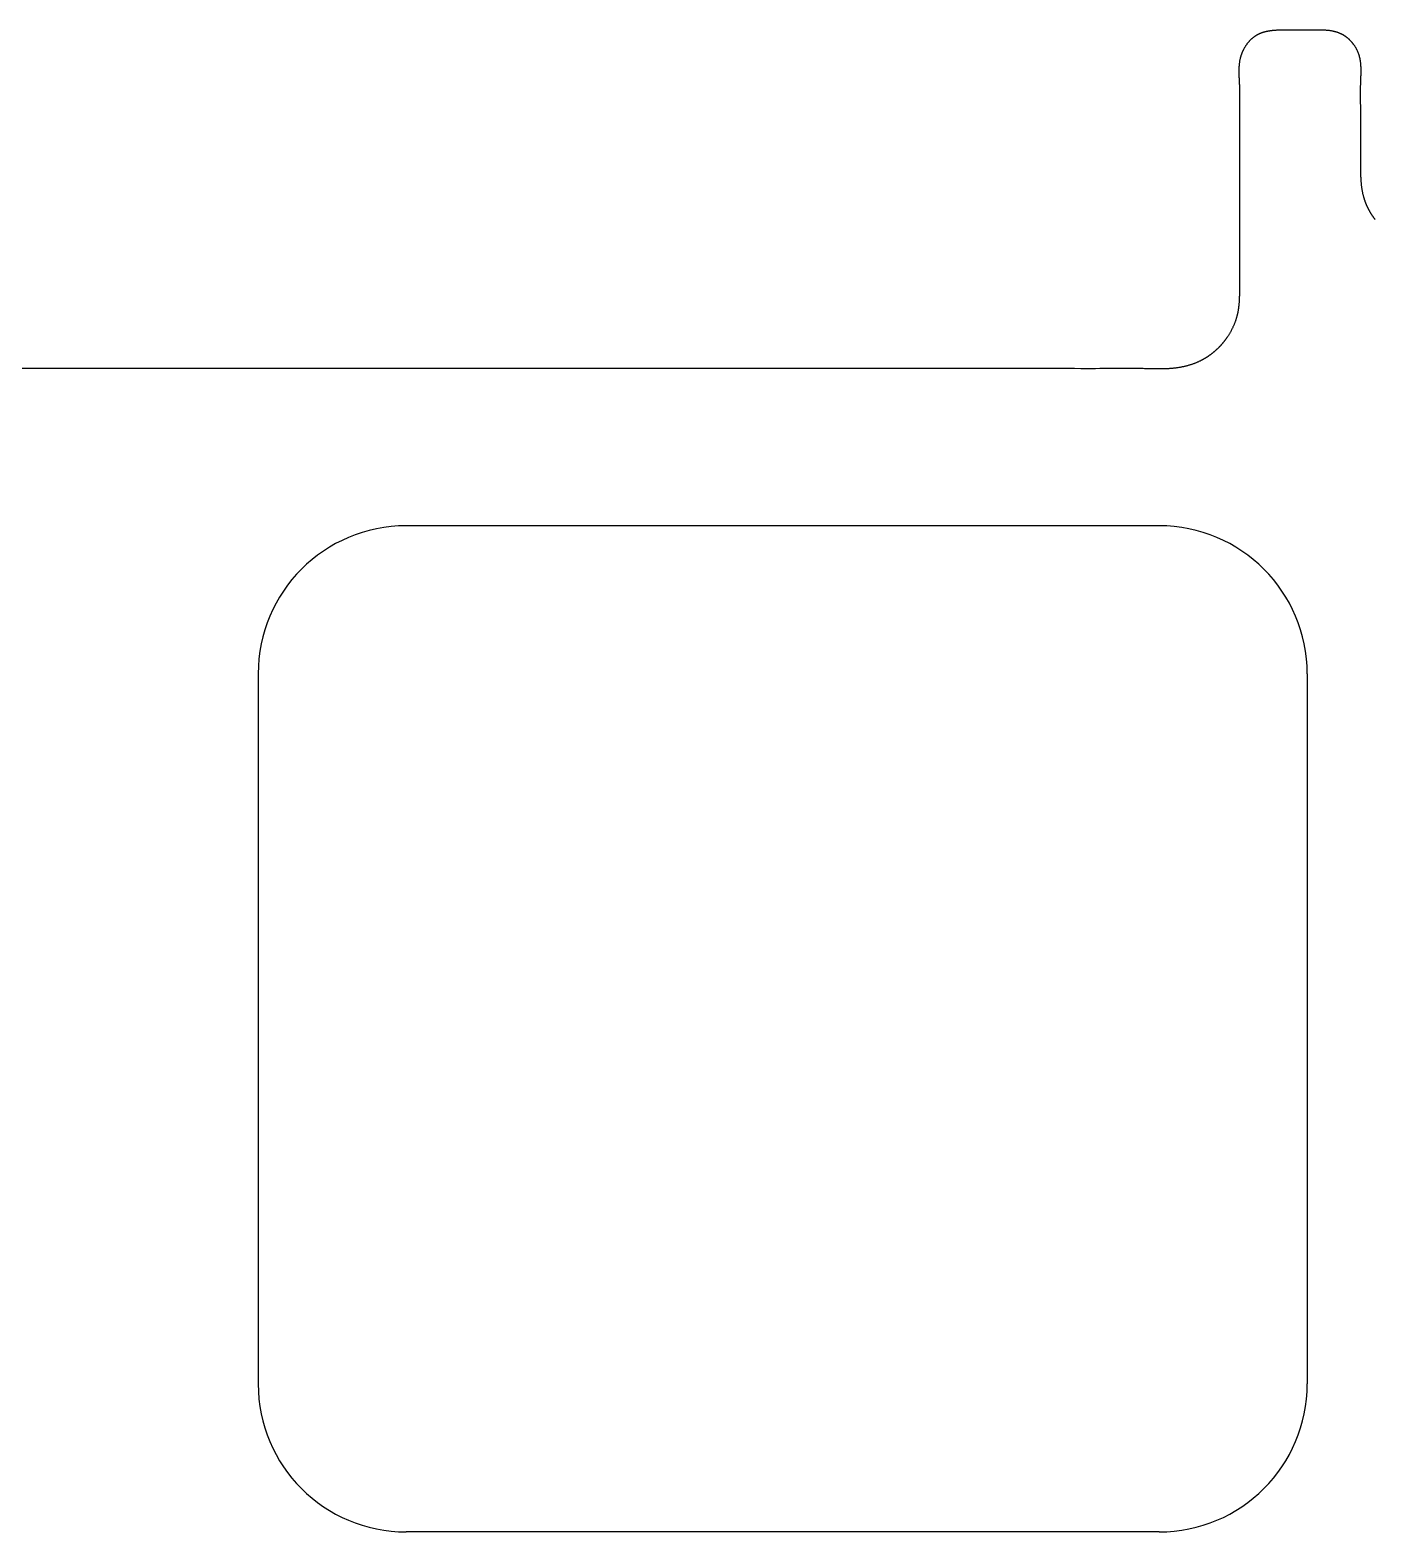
# Model space of a CAD drawing. Header units: millimetres. Extents: x -9 to 276, y -90 to 14.
# Drawn here: x 65.66 to 84.5, y -7.05 to 13.99 of the extents above; entities that cross this region are included whole.
import ezdxf

# ---------------------------------------------------------------- set-up
doc = ezdxf.new("R2010")
doc.units = ezdxf.units.MM
doc.layers.add('BLACK', color=7, linetype='CONTINUOUS')

msp = doc.modelspace()

# ---------------------------------------------------------------- linework, layer by layer
at = {"layer": 'BLACK', "linetype": 'Continuous'}
for p, q in [((82.798471, 13.891937), (82.793831, 13.888318)), ((82.803133, 13.895472), (82.798471, 13.891937)), ((82.807816, 13.898923), (82.803133, 13.895472)), ((82.81252, 13.90229), (82.807816, 13.898923)), ((82.817242, 13.905574), (82.81252, 13.90229)), ((82.821983, 13.908773), (82.817242, 13.905574)), ((82.826741, 13.911888), (82.821983, 13.908773)), ((82.831516, 13.91492), (82.826741, 13.911888)), ((82.836307, 13.917867), (82.831516, 13.91492)), ((82.841112, 13.92073), (82.836307, 13.917867)), ((82.845932, 13.923509), (82.841112, 13.92073)), ((82.849854, 13.925703), (82.845932, 13.923509)), ((82.852321, 13.927053), (82.849854, 13.925703)), ((82.854796, 13.928384), (82.852321, 13.927053)), ((82.857298, 13.929707), (82.854796, 13.928384)), ((82.859808, 13.931012), (82.857298, 13.929707)), ((82.862345, 13.932308), (82.859808, 13.931012)), ((82.864892, 13.933585), (82.862345, 13.932308)), ((82.867466, 13.934855), (82.864892, 13.933585)), ((82.870048, 13.936105), (82.867466, 13.934855)), ((82.87266, 13.937348), (82.870048, 13.936105)), ((82.875281, 13.938572), (82.87266, 13.937348)), ((82.877931, 13.939788), (82.875281, 13.938572)), ((82.88059, 13.940986), (82.877931, 13.939788)), ((82.88328, 13.942175), (82.88059, 13.940986)), ((82.885978, 13.943346), (82.88328, 13.942175)), ((82.888709, 13.944509), (82.885978, 13.943346)), ((82.891448, 13.945654), (82.888709, 13.944509)), ((82.89422, 13.94679), (82.891448, 13.945654)), ((82.897, 13.947908), (82.89422, 13.94679)), ((82.899816, 13.949018), (82.897, 13.947908)), ((82.902639, 13.95011), (82.899816, 13.949018)), ((82.905498, 13.951194), (82.902639, 13.95011)), ((82.908366, 13.952259), (82.905498, 13.951194)), ((82.911271, 13.953317), (82.908366, 13.952259)), ((82.914184, 13.954356), (82.911271, 13.953317)), ((82.917135, 13.955387), (82.914184, 13.954356)), ((82.920095, 13.956399), (82.917135, 13.955387)), ((82.923094, 13.957404), (82.920095, 13.956399)), ((82.926102, 13.958391), (82.923094, 13.957404)), ((82.929152, 13.959369), (82.926102, 13.958391)), ((82.93221, 13.960329), (82.929152, 13.959369)), ((82.93531, 13.961281), (82.93221, 13.960329)), ((82.93842, 13.962214), (82.93531, 13.961281)), ((82.941574, 13.96314), (82.93842, 13.962214)), ((82.944736, 13.964047), (82.941574, 13.96314)), ((82.947945, 13.964946), (82.944736, 13.964047)), ((82.951162, 13.965827), (82.947945, 13.964946)), ((82.954429, 13.9667), (82.951162, 13.965827)), ((82.957703, 13.967553), (82.954429, 13.9667)), ((82.961029, 13.9684), (82.957703, 13.967553)), ((82.964362, 13.969227), (82.961029, 13.9684)), ((82.96775, 13.970047), (82.964362, 13.969227)), ((82.971145, 13.970847), (82.96775, 13.970047)), ((82.974596, 13.97164), (82.971145, 13.970847)), ((82.978056, 13.972414), (82.974596, 13.97164)), ((82.981574, 13.97318), (82.978056, 13.972414)), ((82.9851, 13.973927), (82.981574, 13.97318)), ((82.988689, 13.974666), (82.9851, 13.973927)), ((82.992285, 13.975387), (82.988689, 13.974666)), ((82.995946, 13.976099), (82.992285, 13.975387)), ((82.999615, 13.976792), (82.995946, 13.976099)), ((83.003354, 13.977477), (82.999615, 13.976792)), ((83.0071, 13.978143), (83.003354, 13.977477)), ((83.01092, 13.978802), (83.0071, 13.978143)), ((83.014747, 13.97944), (83.01092, 13.978802)), ((83.018652, 13.980071), (83.014747, 13.97944)), ((83.022564, 13.980683), (83.018652, 13.980071)), ((83.026559, 13.981287), (83.022564, 13.980683)), ((83.030562, 13.981871), (83.026559, 13.981287)), ((83.034654, 13.982447), (83.030562, 13.981871)), ((83.038753, 13.983004), (83.034654, 13.982447)), ((83.042947, 13.983553), (83.038753, 13.983004)), ((83.047148, 13.984082), (83.042947, 13.983553)), ((83.051453, 13.984603), (83.047148, 13.984082)), ((83.055765, 13.985104), (83.051453, 13.984603)), ((83.060188, 13.985598), (83.055765, 13.985104)), ((83.064618, 13.986072), (83.060188, 13.985598)), ((83.069171, 13.986538), (83.064618, 13.986072)), ((83.07373, 13.986983), (83.069171, 13.986538)), ((83.078423, 13.987422), (83.07373, 13.986983)), ((83.083123, 13.98784), (83.078423, 13.987422)), ((83.087972, 13.98825), (83.083123, 13.98784)), ((83.092827, 13.98864), (83.087972, 13.98825)), ((83.09785, 13.989022), (83.092827, 13.98864)), ((83.102878, 13.989384), (83.09785, 13.989022)), ((83.108097, 13.989739), (83.102878, 13.989384)), ((83.11332, 13.990073), (83.108097, 13.989739)), ((83.118764, 13.9904), (83.11332, 13.990073)), ((83.124211, 13.990707), (83.118764, 13.9904)), ((83.129918, 13.991006), (83.124211, 13.990707)), ((83.135628, 13.991285), (83.129918, 13.991006)), ((83.14165, 13.991557), (83.135628, 13.991285)), ((83.147675, 13.991808), (83.14165, 13.991557)), ((83.15409, 13.992054), (83.147675, 13.991808)), ((83.160507, 13.992278), (83.15409, 13.992054)), ((83.167438, 13.992498), (83.160507, 13.992278)), ((83.17437, 13.992696), (83.167438, 13.992498)), ((83.182036, 13.992892), (83.17437, 13.992696)), ((83.1897, 13.993065), (83.182036, 13.992892)), ((83.198594, 13.993242), (83.1897, 13.993065)), ((83.207482, 13.993395), (83.198594, 13.993242)), ((83.219829, 13.993575), (83.207482, 13.993395)), ((83.232152, 13.993725), (83.219829, 13.993575)), ((83.246525, 13.993874), (83.232152, 13.993725)), ((83.260862, 13.993996), (83.246525, 13.993874)), ((83.275165, 13.994094), (83.260862, 13.993996)), ((83.289437, 13.99417), (83.275165, 13.994094)), ((83.317897, 13.99426), (83.289437, 13.99417)), ((83.346264, 13.994281), (83.317897, 13.99426)), ((83.374559, 13.994246), (83.346264, 13.994281)), ((83.402805, 13.99417), (83.374559, 13.994246)), ((83.459229, 13.993947), (83.402805, 13.99417)), ((83.496345, 13.993794), (83.459229, 13.993947)), ((83.537167, 13.993663), (83.496345, 13.993794)), ((83.571389, 13.993613), (83.537167, 13.993663)), ((83.601929, 13.993635), (83.571389, 13.993613)), ((83.630047, 13.993725), (83.601929, 13.993635)), ((83.648152, 13.993819), (83.630047, 13.993725)), ((83.664215, 13.993903), (83.648152, 13.993819)), ((83.684318, 13.993973), (83.664215, 13.993903)), ((83.700967, 13.993973), (83.684318, 13.993973)), ((83.715684, 13.993907), (83.700967, 13.993973)), ((83.729111, 13.993777), (83.715684, 13.993907)), ((83.741588, 13.993585), (83.729111, 13.993777)), ((83.753324, 13.993332), (83.741588, 13.993585)), ((83.764456, 13.993018), (83.753324, 13.993332)), ((83.775081, 13.992643), (83.764456, 13.993018)), ((83.785272, 13.992208), (83.775081, 13.992643)), ((83.795084, 13.991714), (83.785272, 13.992208)), ((83.80456, 13.991161), (83.795084, 13.991714)), ((83.813734, 13.990548), (83.80456, 13.991161)), ((83.822636, 13.989877), (83.813734, 13.990548)), ((83.831289, 13.989148), (83.822636, 13.989877)), ((83.839713, 13.988361), (83.831289, 13.989148)), ((83.847926, 13.987516), (83.839713, 13.988361)), ((83.855942, 13.986613), (83.847926, 13.987516)), ((83.863774, 13.985653), (83.855942, 13.986613)), ((83.871433, 13.984636), (83.863774, 13.985653)), ((83.878931, 13.983562), (83.871433, 13.984636)), ((83.886275, 13.982431), (83.878931, 13.983562)), ((83.893474, 13.981244), (83.886275, 13.982431)), ((83.900536, 13.98), (83.893474, 13.981244)), ((83.907466, 13.9787), (83.900536, 13.98)), ((83.914271, 13.977344), (83.907466, 13.9787)), ((83.920956, 13.975932), (83.914271, 13.977344)), ((83.927527, 13.974464), (83.920956, 13.975932)), ((83.933988, 13.972941), (83.927527, 13.974464)), ((83.940343, 13.971361), (83.933988, 13.972941)), ((83.946597, 13.969726), (83.940343, 13.971361)), ((83.952754, 13.968035), (83.946597, 13.969726)), ((83.958816, 13.966289), (83.952754, 13.968035)), ((83.964787, 13.964487), (83.958816, 13.966289)), ((83.97067, 13.962629), (83.964787, 13.964487)), ((83.976469, 13.960715), (83.97067, 13.962629)), ((83.982185, 13.958745), (83.976469, 13.960715)), ((83.987822, 13.95672), (83.982185, 13.958745)), ((83.993381, 13.954638), (83.987822, 13.95672)), ((83.998866, 13.9525), (83.993381, 13.954638)), ((84.004278, 13.950305), (83.998866, 13.9525)), ((84.00962, 13.948054), (84.004278, 13.950305)), ((84.014893, 13.945745), (84.00962, 13.948054)), ((84.020099, 13.94338), (84.014893, 13.945745)), ((84.022256, 13.942374), (84.020099, 13.94338)), ((84.024857, 13.941141), (84.022256, 13.942374)), ((84.027451, 13.939889), (84.024857, 13.941141)), ((84.030047, 13.938614), (84.027451, 13.939889)), ((84.032636, 13.937319), (84.030047, 13.938614)), ((84.035227, 13.936002), (84.032636, 13.937319)), ((84.03781, 13.934665), (84.035227, 13.936002)), ((84.040395, 13.933305), (84.03781, 13.934665)), ((84.042972, 13.931927), (84.040395, 13.933305)), ((84.045551, 13.930524), (84.042972, 13.931927)), ((84.048122, 13.929104), (84.045551, 13.930524)), ((84.050694, 13.92766), (84.048122, 13.929104)), ((84.053257, 13.926197), (84.050694, 13.92766)), ((84.055822, 13.924711), (84.053257, 13.926197)), ((84.058377, 13.923206), (84.055822, 13.924711)), ((84.060933, 13.921678), (84.058377, 13.923206)), ((84.063481, 13.920132), (84.060933, 13.921678)), ((84.066028, 13.918563), (84.063481, 13.920132)), ((84.068566, 13.916975), (84.066028, 13.918563)), ((84.071104, 13.915364), (84.068566, 13.916975)), ((84.073632, 13.913735), (84.071104, 13.915364)), ((84.076159, 13.912083), (84.073632, 13.913735)), ((84.078677, 13.910413), (84.076159, 13.912083)), ((84.081194, 13.90872), (84.078677, 13.910413)), ((84.083701, 13.907009), (84.081194, 13.90872)), ((84.086206, 13.905275), (84.083701, 13.907009)), ((84.088701, 13.903524), (84.086206, 13.905275)), ((84.091193, 13.901749), (84.088701, 13.903524)), ((84.093675, 13.899958), (84.091193, 13.901749)), ((84.096155, 13.898144), (84.093675, 13.899958)), ((84.098624, 13.896312), (84.096155, 13.898144)), ((84.10109, 13.894458), (84.098624, 13.896312)), ((84.103544, 13.892587), (84.10109, 13.894458)), ((84.105996, 13.890693), (84.103544, 13.892587)), ((84.108436, 13.888783), (84.105996, 13.890693)), ((82.639651, 13.680966), (82.638355, 13.67787)), ((82.640966, 13.684056), (82.639651, 13.680966)), ((82.642301, 13.68714), (82.640966, 13.684056)), ((82.643653, 13.690216), (82.642301, 13.68714)), ((82.645025, 13.693285), (82.643653, 13.690216)), ((82.646415, 13.696346), (82.645025, 13.693285)), ((82.64925, 13.702445), (82.646415, 13.696346)), ((82.652158, 13.708509), (82.64925, 13.702445)), ((82.655137, 13.714537), (82.652158, 13.708509)), ((82.658185, 13.720527), (82.655137, 13.714537)), ((82.661303, 13.726476), (82.658185, 13.720527)), ((82.664489, 13.732381), (82.661303, 13.726476)), ((82.66774, 13.738242), (82.664489, 13.732381)), ((82.671057, 13.744055), (82.66774, 13.738242)), ((82.674438, 13.749819), (82.671057, 13.744055)), ((82.677881, 13.755532), (82.674438, 13.749819)), ((82.681385, 13.761191), (82.677881, 13.755532)), ((82.684949, 13.766795), (82.681385, 13.761191)), ((82.688571, 13.772342), (82.684949, 13.766795)), ((82.692249, 13.777829), (82.688571, 13.772342)), ((82.695983, 13.783257), (82.692249, 13.777829)), ((82.699771, 13.788622), (82.695983, 13.783257)), ((82.703611, 13.793923), (82.699771, 13.788622)), ((82.707502, 13.799158), (82.703611, 13.793923)), ((82.711443, 13.804327), (82.707502, 13.799158)), ((82.715431, 13.809427), (82.711443, 13.804327)), ((82.719466, 13.814457), (82.715431, 13.809427)), ((82.723546, 13.819417), (82.719466, 13.814457)), ((82.72767, 13.824304), (82.723546, 13.819417)), ((82.731836, 13.829118), (82.72767, 13.824304)), ((82.736043, 13.833857), (82.731836, 13.829118)), ((82.740289, 13.838521), (82.736043, 13.833857)), ((82.744574, 13.843109), (82.740289, 13.838521)), ((82.748894, 13.847619), (82.744574, 13.843109)), ((82.75325, 13.852051), (82.748894, 13.847619)), ((82.75764, 13.856405), (82.75325, 13.852051)), ((82.762063, 13.860678), (82.75764, 13.856405)), ((82.766517, 13.864872), (82.762063, 13.860678)), ((82.771001, 13.868984), (82.766517, 13.864872)), ((82.775514, 13.873016), (82.771001, 13.868984)), ((82.780055, 13.876965), (82.775514, 13.873016)), ((82.784622, 13.880832), (82.780055, 13.876965)), ((82.789214, 13.884617), (82.784622, 13.880832)), ((82.793831, 13.888318), (82.789214, 13.884617)), ((84.110871, 13.886851), (84.108436, 13.888783)), ((84.113296, 13.884902), (84.110871, 13.886851)), ((84.115715, 13.882931), (84.113296, 13.884902)), ((84.118123, 13.880944), (84.115715, 13.882931)), ((84.120526, 13.878935), (84.118123, 13.880944)), ((84.122917, 13.876909), (84.120526, 13.878935)), ((84.125302, 13.874863), (84.122917, 13.876909)), ((84.127674, 13.8728), (84.125302, 13.874863)), ((84.130041, 13.870717), (84.127674, 13.8728)), ((84.132395, 13.868618), (84.130041, 13.870717)), ((84.134742, 13.866498), (84.132395, 13.868618)), ((84.137076, 13.864362), (84.134742, 13.866498)), ((84.139403, 13.862206), (84.137076, 13.864362)), ((84.141717, 13.860035), (84.139403, 13.862206)), ((84.144023, 13.857843), (84.141717, 13.860035)), ((84.146316, 13.855637), (84.144023, 13.857843)), ((84.1486, 13.853411), (84.146316, 13.855637)), ((84.150871, 13.85117), (84.1486, 13.853411)), ((84.153132, 13.84891), (84.150871, 13.85117)), ((84.15538, 13.846635), (84.153132, 13.84891)), ((84.157618, 13.844342), (84.15538, 13.846635)), ((84.159843, 13.842034), (84.157618, 13.844342)), ((84.162056, 13.839708), (84.159843, 13.842034)), ((84.164256, 13.837368), (84.162056, 13.839708)), ((84.166445, 13.83501), (84.164256, 13.837368)), ((84.16862, 13.832638), (84.166445, 13.83501)), ((84.170783, 13.83025), (84.16862, 13.832638)), ((84.172931, 13.827847), (84.170783, 13.83025)), ((84.175068, 13.825428), (84.172931, 13.827847)), ((84.177189, 13.822995), (84.175068, 13.825428)), ((84.179298, 13.820546), (84.177189, 13.822995)), ((84.181392, 13.818084), (84.179298, 13.820546)), ((84.183473, 13.815607), (84.181392, 13.818084)), ((84.185539, 13.813116), (84.183473, 13.815607)), ((84.187591, 13.810611), (84.185539, 13.813116)), ((84.189627, 13.808093), (84.187591, 13.810611)), ((84.191649, 13.805561), (84.189627, 13.808093)), ((84.193656, 13.803016), (84.191649, 13.805561)), ((84.195648, 13.800458), (84.193656, 13.803016)), ((84.197624, 13.797887), (84.195648, 13.800458)), ((84.199585, 13.795304), (84.197624, 13.797887)), ((84.201529, 13.792708), (84.199585, 13.795304)), ((84.203458, 13.790101), (84.201529, 13.792708)), ((84.205371, 13.787481), (84.203458, 13.790101)), ((84.209147, 13.782208), (84.205371, 13.787481)), ((84.212857, 13.77689), (84.209147, 13.782208)), ((84.216499, 13.77153), (84.212857, 13.77689)), ((84.220071, 13.766129), (84.216499, 13.77153)), ((84.223574, 13.76069), (84.220071, 13.766129)), ((84.227005, 13.755214), (84.223574, 13.76069)), ((84.230363, 13.749703), (84.227005, 13.755214)), ((84.233648, 13.74416), (84.230363, 13.749703)), ((84.236858, 13.738586), (84.233648, 13.74416)), ((84.239993, 13.732984), (84.236858, 13.738586)), ((84.243051, 13.727354), (84.239993, 13.732984)), ((84.246032, 13.721701), (84.243051, 13.727354)), ((84.248934, 13.716024), (84.246032, 13.721701)), ((84.251758, 13.710327), (84.248934, 13.716024)), ((84.254502, 13.704611), (84.251758, 13.710327)), ((84.257165, 13.698878), (84.254502, 13.704611)), ((84.259748, 13.69313), (84.257165, 13.698878)), ((84.262249, 13.687369), (84.259748, 13.69313)), ((84.264668, 13.681596), (84.262249, 13.687369)), ((84.267005, 13.675814), (84.264668, 13.681596)), ((82.594526, 13.472744), (82.594111, 13.464249)), ((82.59501, 13.48105), (82.594526, 13.472744)), ((82.595561, 13.489182), (82.59501, 13.48105)), ((82.596179, 13.49715), (82.595561, 13.489182)), ((82.596863, 13.504967), (82.596179, 13.49715)), ((82.597614, 13.512643), (82.596863, 13.504967)), ((82.598429, 13.520184), (82.597614, 13.512643)), ((82.59931, 13.527601), (82.598429, 13.520184)), ((82.600256, 13.534899), (82.59931, 13.527601)), ((82.601266, 13.542086), (82.600256, 13.534899)), ((82.60234, 13.549166), (82.601266, 13.542086)), ((82.603478, 13.556145), (82.60234, 13.549166)), ((82.60468, 13.563029), (82.603478, 13.556145)), ((82.605947, 13.569822), (82.60468, 13.563029)), ((82.607277, 13.576528), (82.605947, 13.569822)), ((82.608671, 13.58315), (82.607277, 13.576528)), ((82.610128, 13.589694), (82.608671, 13.58315)), ((82.61165, 13.596161), (82.610128, 13.589694)), ((82.613235, 13.602556), (82.61165, 13.596161)), ((82.614885, 13.608881), (82.613235, 13.602556)), ((82.616572, 13.615046), (82.614885, 13.608881)), ((82.617469, 13.61821), (82.616572, 13.615046)), ((82.618386, 13.621371), (82.617469, 13.61821)), ((82.619324, 13.624534), (82.618386, 13.621371)), ((82.620282, 13.627693), (82.619324, 13.624534)), ((82.621261, 13.630853), (82.620282, 13.627693)), ((82.62226, 13.634009), (82.621261, 13.630853)), ((82.62328, 13.637166), (82.62226, 13.634009)), ((82.624319, 13.640318), (82.62328, 13.637166)), ((82.62538, 13.643469), (82.624319, 13.640318)), ((82.62646, 13.646616), (82.62538, 13.643469)), ((82.627561, 13.649761), (82.62646, 13.646616)), ((82.628681, 13.652902), (82.627561, 13.649761)), ((82.629822, 13.65604), (82.628681, 13.652902)), ((82.630982, 13.659172), (82.629822, 13.65604)), ((82.632162, 13.662302), (82.630982, 13.659172)), ((82.633361, 13.665425), (82.632162, 13.662302)), ((82.634581, 13.668545), (82.633361, 13.665425)), ((82.635819, 13.671659), (82.634581, 13.668545)), ((82.637077, 13.674767), (82.635819, 13.671659)), ((82.638355, 13.67787), (82.637077, 13.674767)), ((84.269259, 13.670025), (84.267005, 13.675814)), ((84.27143, 13.66423), (84.269259, 13.670025)), ((84.273517, 13.65843), (84.27143, 13.66423)), ((84.275521, 13.652628), (84.273517, 13.65843)), ((84.277225, 13.647491), (84.275521, 13.652628)), ((84.278869, 13.642339), (84.277225, 13.647491)), ((84.280454, 13.637174), (84.278869, 13.642339)), ((84.281981, 13.631995), (84.280454, 13.637174)), ((84.28345, 13.626803), (84.281981, 13.631995)), ((84.284864, 13.621598), (84.28345, 13.626803)), ((84.286222, 13.616381), (84.284864, 13.621598)), ((84.287526, 13.61115), (84.286222, 13.616381)), ((84.288776, 13.605907), (84.287526, 13.61115)), ((84.289974, 13.600653), (84.288776, 13.605907)), ((84.29112, 13.595386), (84.289974, 13.600653)), ((84.292216, 13.590107), (84.29112, 13.595386)), ((84.293263, 13.584818), (84.292216, 13.590107)), ((84.29426, 13.579517), (84.293263, 13.584818)), ((84.29521, 13.574205), (84.29426, 13.579517)), ((84.296114, 13.568882), (84.29521, 13.574205)), ((84.296971, 13.563549), (84.296114, 13.568882)), ((84.297784, 13.558205), (84.296971, 13.563549)), ((84.298553, 13.552852), (84.297784, 13.558205)), ((84.299279, 13.547489), (84.298553, 13.552852)), ((84.299964, 13.542116), (84.299279, 13.547489)), ((84.300607, 13.536734), (84.299964, 13.542116)), ((84.30121, 13.531343), (84.300607, 13.536734)), ((84.301774, 13.525942), (84.30121, 13.531343)), ((84.3023, 13.520534), (84.301774, 13.525942)), ((84.302789, 13.515117), (84.3023, 13.520534)), ((84.303241, 13.509691), (84.302789, 13.515117)), ((84.303659, 13.504258), (84.303241, 13.509691)), ((84.304042, 13.498817), (84.303659, 13.504258)), ((84.304391, 13.493369), (84.304042, 13.498817)), ((84.304709, 13.487914), (84.304391, 13.493369)), ((84.304994, 13.482451), (84.304709, 13.487914)), ((84.30525, 13.476982), (84.304994, 13.482451)), ((84.305476, 13.471506), (84.30525, 13.476982)), ((84.305673, 13.466024), (84.305476, 13.471506)), ((82.593152, 13.428008), (82.593095, 13.418259)), ((82.593095, 13.418259), (82.593114, 13.408165)), ((82.593114, 13.408165), (82.593213, 13.397677)), ((82.593284, 13.437452), (82.593152, 13.428008)), ((82.593213, 13.397677), (82.593394, 13.386732)), ((82.593488, 13.446624), (82.593284, 13.437452)), ((82.593394, 13.386732), (82.593662, 13.375244)), ((82.593764, 13.455548), (82.593488, 13.446624)), ((82.593662, 13.375244), (82.594024, 13.363097)), ((82.594111, 13.464249), (82.593764, 13.455548)), ((82.594024, 13.363097), (82.594487, 13.350121)), ((82.594487, 13.350121), (82.595066, 13.336052)), ((82.595066, 13.336052), (82.595785, 13.320429)), ((82.595785, 13.320429), (82.596692, 13.302306)), ((82.596692, 13.302306), (82.598146, 13.274867)), ((82.598146, 13.274867), (82.599032, 13.258286)), ((84.301443, 13.256419), (84.302036, 13.273624)), ((84.302036, 13.273624), (84.302843, 13.295035)), ((84.302843, 13.295035), (84.303244, 13.305349)), ((84.303244, 13.305349), (84.304103, 13.327605)), ((84.304103, 13.327605), (84.304513, 13.338732)), ((84.304513, 13.338732), (84.3049, 13.349856)), ((84.3049, 13.349856), (84.305257, 13.360976)), ((84.305257, 13.360976), (84.305576, 13.372089)), ((84.305576, 13.372089), (84.305849, 13.383194)), ((84.305842, 13.460535), (84.305673, 13.466024)), ((84.305985, 13.455041), (84.305842, 13.460535)), ((84.305849, 13.383194), (84.306069, 13.394289)), ((84.306102, 13.449542), (84.305985, 13.455041)), ((84.306069, 13.394289), (84.306228, 13.405371)), ((84.306195, 13.444037), (84.306102, 13.449542)), ((84.306263, 13.438527), (84.306195, 13.444037)), ((84.306228, 13.405371), (84.306319, 13.416439)), ((84.306309, 13.433012), (84.306263, 13.438527)), ((84.306333, 13.427492), (84.306309, 13.433012)), ((84.306319, 13.416439), (84.306336, 13.421968)), ((84.306336, 13.421968), (84.306333, 13.427492)), ((82.599032, 13.258286), (82.599893, 13.24171)), ((82.599893, 13.24171), (82.600706, 13.225141)), ((82.600706, 13.225141), (82.601086, 13.216861)), ((82.601086, 13.216861), (82.601444, 13.208584)), ((82.601444, 13.208584), (82.602032, 13.193602)), ((82.602032, 13.193602), (82.602555, 13.178275)), ((82.602555, 13.178275), (82.603012, 13.162566)), ((82.603012, 13.162566), (82.603402, 13.146431)), ((82.603402, 13.146431), (82.603726, 13.129814)), ((82.603726, 13.129814), (82.603981, 13.112649)), ((82.603981, 13.112649), (82.604167, 13.094852)), ((82.604167, 13.094852), (82.604283, 13.076313)), ((82.604283, 13.076313), (82.604326, 13.056889)), ((82.604326, 13.056889), (82.604294, 13.036376)), ((84.29919, 13.094739), (84.299199, 13.114862)), ((84.299237, 13.074632), (84.29919, 13.094739)), ((84.299199, 13.114862), (84.299272, 13.135006)), ((84.299334, 13.054541), (84.299237, 13.074632)), ((84.299272, 13.135006), (84.299416, 13.155172)), ((84.299473, 13.034462), (84.299334, 13.054541)), ((84.299416, 13.155172), (84.299516, 13.165264)), ((84.299516, 13.165264), (84.299637, 13.175362)), ((84.299637, 13.175362), (84.29978, 13.185467)), ((84.29978, 13.185467), (84.299944, 13.19558)), ((84.299944, 13.19558), (84.300131, 13.205699)), ((84.300131, 13.205699), (84.300342, 13.215827)), ((84.300342, 13.215827), (84.300578, 13.225962)), ((84.300578, 13.225962), (84.30084, 13.236106)), ((84.30084, 13.236106), (84.301128, 13.246258)), ((84.301128, 13.246258), (84.301443, 13.256419)), ((82.601997, 12.849042), (82.601704, 12.827882)), ((82.602637, 12.891354), (82.601997, 12.849042)), ((82.603275, 12.933533), (82.602637, 12.891354)), ((82.603692, 12.964331), (82.603275, 12.933533)), ((82.603986, 12.990738), (82.603692, 12.964331)), ((82.604183, 13.014481), (82.603986, 12.990738)), ((82.604294, 13.036376), (82.604183, 13.014481)), ((84.299647, 13.014393), (84.299473, 13.034462)), ((84.29985, 12.994332), (84.299647, 13.014393)), ((84.300074, 12.974276), (84.29985, 12.994332)), ((84.300558, 12.934171), (84.300074, 12.974276)), ((84.301078, 12.890858), (84.300558, 12.934171)), ((84.301443, 12.856579), (84.301078, 12.890858)), ((84.301443, 12.456739), (84.301443, 12.856579)), ((82.600691, 12.682435), (82.60067, 12.645686)), ((82.60067, 12.645686), (82.600723, 12.604854)), ((82.600781, 12.716326), (82.600691, 12.682435)), ((82.600937, 12.748061), (82.600781, 12.716326)), ((82.601158, 12.778089), (82.600937, 12.748061)), ((82.601444, 12.806717), (82.601158, 12.778089)), ((82.601704, 12.827882), (82.601444, 12.806717)), ((82.600723, 12.604854), (82.600856, 12.55739)), ((82.600856, 12.55739), (82.601127, 12.488218)), ((82.601127, 12.488218), (82.601297, 12.446532)), ((82.601297, 12.446532), (82.601445, 12.40485)), ((84.300995, 12.380629), (84.301244, 12.42306)), ((84.301244, 12.42306), (84.301443, 12.456739)), ((82.601445, 12.40485), (82.601581, 12.348749)), ((82.601581, 12.348749), (82.601654, 12.287374)), ((82.601661, 12.218063), (82.601599, 12.13454)), ((82.601654, 12.287374), (82.601661, 12.218063)), ((84.300448, 12.20814), (84.300458, 12.243909)), ((84.300511, 12.1748), (84.300448, 12.20814)), ((84.300458, 12.243909), (84.300544, 12.283029)), ((84.300544, 12.283029), (84.300716, 12.327229)), ((84.300716, 12.327229), (84.300995, 12.380629)), ((82.601445, 12.002984), (82.60134, 11.871889)), ((82.601518, 12.065), (82.601445, 12.002984)), ((82.601599, 12.13454), (82.601518, 12.065)), ((84.300643, 12.143329), (84.300511, 12.1748)), ((84.300843, 12.113352), (84.300643, 12.143329)), ((84.30111, 12.084607), (84.300843, 12.113352)), ((84.301443, 12.056899), (84.30111, 12.084607)), ((84.301747, 12.036205), (84.301443, 12.056899)), ((84.302098, 12.016508), (84.301747, 12.036205)), ((84.302484, 11.998665), (84.302098, 12.016508)), ((84.302913, 11.982145), (84.302484, 11.998665)), ((82.60134, 11.871889), (82.601298, 11.72476)), ((84.303388, 11.966637), (84.302913, 11.982145)), ((84.303912, 11.951941), (84.303388, 11.966637)), ((84.304487, 11.937916), (84.303912, 11.951941)), ((84.305113, 11.92446), (84.304487, 11.937916)), ((84.305793, 11.911497), (84.305113, 11.92446)), ((84.306525, 11.898966), (84.305793, 11.911497)), ((84.307312, 11.88682), (84.306525, 11.898966)), ((84.308154, 11.875019), (84.307312, 11.88682)), ((84.30905, 11.86353), (84.308154, 11.875019)), ((84.310001, 11.852328), (84.30905, 11.86353)), ((84.311008, 11.841389), (84.310001, 11.852328)), ((84.312069, 11.830692), (84.311008, 11.841389)), ((84.313187, 11.820221), (84.312069, 11.830692)), ((84.31436, 11.809961), (84.313187, 11.820221)), ((84.315589, 11.799898), (84.31436, 11.809961)), ((84.316874, 11.790021), (84.315589, 11.799898)), ((84.318215, 11.780318), (84.316874, 11.790021)), ((82.601298, 11.72476), (82.601319, 11.550047)), ((84.319611, 11.770781), (84.318215, 11.780318)), ((84.321064, 11.761401), (84.319611, 11.770781)), ((84.322573, 11.752169), (84.321064, 11.761401)), ((84.324139, 11.74308), (84.322573, 11.752169)), ((84.32576, 11.734126), (84.324139, 11.74308)), ((84.327438, 11.725302), (84.32576, 11.734126)), ((84.329172, 11.716602), (84.327438, 11.725302)), ((84.330962, 11.708021), (84.329172, 11.716602)), ((84.332809, 11.699554), (84.330962, 11.708021)), ((84.334713, 11.691196), (84.332809, 11.699554)), ((84.336673, 11.682945), (84.334713, 11.691196)), ((84.33869, 11.674795), (84.336673, 11.682945)), ((84.340764, 11.666744), (84.33869, 11.674795)), ((84.342895, 11.658788), (84.340764, 11.666744)), ((84.344865, 11.651694), (84.342895, 11.658788)), ((84.345999, 11.647715), (84.344865, 11.651694)), ((84.347152, 11.643741), (84.345999, 11.647715)), ((84.348327, 11.639763), (84.347152, 11.643741)), ((84.349522, 11.635791), (84.348327, 11.639763)), ((84.350738, 11.631815), (84.349522, 11.635791)), ((84.351974, 11.627844), (84.350738, 11.631815)), ((84.353232, 11.62387), (84.351974, 11.627844)), ((84.35451, 11.619901), (84.353232, 11.62387)), ((84.355809, 11.615929), (84.35451, 11.619901)), ((84.357128, 11.611963), (84.355809, 11.615929)), ((84.358468, 11.607995), (84.357128, 11.611963)), ((84.359828, 11.604031), (84.358468, 11.607995)), ((84.36121, 11.600066), (84.359828, 11.604031)), ((84.362611, 11.596106), (84.36121, 11.600066)), ((84.364035, 11.592144), (84.362611, 11.596106)), ((84.365477, 11.588188), (84.364035, 11.592144)), ((84.366941, 11.58423), (84.365477, 11.588188)), ((84.368425, 11.580278), (84.366941, 11.58423)), ((84.369931, 11.576324), (84.368425, 11.580278)), ((84.371455, 11.572377), (84.369931, 11.576324)), ((82.601319, 11.550047), (82.601385, 11.365752)), ((82.601385, 11.365752), (82.601446, 11.19925)), ((84.373002, 11.568429), (84.371455, 11.572377)), ((84.374568, 11.564486), (84.373002, 11.568429)), ((84.376155, 11.560543), (84.374568, 11.564486)), ((84.377762, 11.556606), (84.376155, 11.560543)), ((84.379391, 11.552669), (84.377762, 11.556606)), ((84.381038, 11.548738), (84.379391, 11.552669)), ((84.382708, 11.544807), (84.381038, 11.548738)), ((84.384396, 11.540882), (84.382708, 11.544807)), ((84.386107, 11.536957), (84.384396, 11.540882)), ((84.387836, 11.53304), (84.386107, 11.536957)), ((84.389587, 11.529122), (84.387836, 11.53304)), ((84.391357, 11.525212), (84.389587, 11.529122)), ((84.393148, 11.521302), (84.391357, 11.525212)), ((84.394958, 11.5174), (84.393148, 11.521302)), ((84.39679, 11.513498), (84.394958, 11.5174)), ((84.398641, 11.509604), (84.39679, 11.513498)), ((84.400513, 11.505711), (84.398641, 11.509604)), ((84.402404, 11.501825), (84.400513, 11.505711)), ((84.404317, 11.497941), (84.402404, 11.501825)), ((84.406247, 11.494065), (84.404317, 11.497941)), ((84.4082, 11.49019), (84.406247, 11.494065)), ((84.410171, 11.486324), (84.4082, 11.49019)), ((84.412163, 11.48246), (84.410171, 11.486324)), ((84.414174, 11.478603), (84.412163, 11.48246)), ((84.416206, 11.47475), (84.414174, 11.478603)), ((84.418256, 11.470904), (84.416206, 11.47475)), ((84.420327, 11.467062), (84.418256, 11.470904)), ((84.422417, 11.463228), (84.420327, 11.467062)), ((84.424528, 11.459396), (84.422417, 11.463228)), ((84.426656, 11.455574), (84.424528, 11.459396)), ((84.428806, 11.451755), (84.426656, 11.455574)), ((84.430974, 11.447945), (84.428806, 11.451755)), ((84.433163, 11.444139), (84.430974, 11.447945)), ((84.43537, 11.440342), (84.433163, 11.444139)), ((84.437597, 11.436549), (84.43537, 11.440342)), ((84.439842, 11.432766), (84.437597, 11.436549)), ((84.442108, 11.428986), (84.439842, 11.432766)), ((84.444391, 11.425217), (84.442108, 11.428986)), ((84.446695, 11.421452), (84.444391, 11.425217)), ((84.449017, 11.417697), (84.446695, 11.421452)), ((84.451359, 11.413946), (84.449017, 11.417697)), ((84.453718, 11.410206), (84.451359, 11.413946)), ((84.456098, 11.406472), (84.453718, 11.410206)), ((84.458495, 11.402747), (84.456098, 11.406472)), ((84.460912, 11.399028), (84.458495, 11.402747)), ((84.463346, 11.39532), (84.460912, 11.399028)), ((84.4658, 11.391617), (84.463346, 11.39532)), ((84.468271, 11.387925), (84.4658, 11.391617)), ((84.470762, 11.38424), (84.468271, 11.387925)), ((84.47327, 11.380566), (84.470762, 11.38424)), ((84.475798, 11.376898), (84.47327, 11.380566)), ((84.478342, 11.373241), (84.475798, 11.376898)), ((84.480905, 11.369592), (84.478342, 11.373241)), ((84.483486, 11.365953), (84.480905, 11.369592)), ((84.486085, 11.362322), (84.483486, 11.365953)), ((82.601446, 11.19925), (82.601487, 10.941906)), ((84.488701, 11.358702), (84.486085, 11.362322)), ((84.491336, 11.355091), (84.488701, 11.358702)), ((84.493987, 11.351491), (84.491336, 11.355091)), ((84.496658, 11.347899), (84.493987, 11.351491)), ((84.499344, 11.344318), (84.496658, 11.347899)), ((84.502049, 11.340747), (84.499344, 11.344318)), ((82.601487, 10.941906), (82.60147, 10.617141)), ((82.60147, 10.617141), (82.601457, 10.507754)), ((82.601219, 10.320006), (82.60109, 10.307437)), ((82.601311, 10.332576), (82.601219, 10.320006)), ((82.601374, 10.345149), (82.601311, 10.332576)), ((82.601413, 10.357722), (82.601374, 10.345149)), ((82.601433, 10.370296), (82.601413, 10.357722)), ((82.601444, 10.395443), (82.601433, 10.370296)), ((82.601457, 10.507754), (82.601444, 10.395517)), ((82.601444, 10.395517), (82.601444, 10.395443)), ((82.589187, 10.107021), (82.588372, 10.100791)), ((82.589968, 10.113254), (82.589187, 10.107021)), ((82.590715, 10.11949), (82.589968, 10.113254)), ((82.591428, 10.125728), (82.590715, 10.11949)), ((82.59211, 10.131968), (82.591428, 10.125728)), ((82.592759, 10.138211), (82.59211, 10.131968)), ((82.593378, 10.144456), (82.592759, 10.138211)), ((82.593967, 10.150703), (82.593378, 10.144456)), ((82.594526, 10.156953), (82.593967, 10.150703)), ((82.595056, 10.163205), (82.594526, 10.156953)), ((82.595559, 10.169458), (82.595056, 10.163205)), ((82.596035, 10.175714), (82.595559, 10.169458)), ((82.596484, 10.181972), (82.596035, 10.175714)), ((82.596907, 10.188231), (82.596484, 10.181972)), ((82.597306, 10.194493), (82.596907, 10.188231)), ((82.597681, 10.200756), (82.597306, 10.194493)), ((82.598032, 10.207021), (82.597681, 10.200756)), ((82.598361, 10.213287), (82.598032, 10.207021)), ((82.598667, 10.219555), (82.598361, 10.213287)), ((82.598953, 10.225825), (82.598667, 10.219555)), ((82.599218, 10.232096), (82.598953, 10.225825)), ((82.599691, 10.244642), (82.599218, 10.232096)), ((82.600091, 10.257193), (82.599691, 10.244642)), ((82.600425, 10.269748), (82.600091, 10.257193)), ((82.600699, 10.282308), (82.600425, 10.269748)), ((82.600918, 10.294871), (82.600699, 10.282308)), ((82.60109, 10.307437), (82.600918, 10.294871)), ((82.538306, 9.898721), (82.535234, 9.890636)), ((82.541293, 9.906805), (82.538306, 9.898721)), ((82.544194, 9.914888), (82.541293, 9.906805)), ((82.54701, 9.922969), (82.544194, 9.914888)), ((82.54974, 9.931045), (82.54701, 9.922969)), ((82.552384, 9.939115), (82.54974, 9.931045)), ((82.554941, 9.947179), (82.552384, 9.939115)), ((82.557413, 9.955234), (82.554941, 9.947179)), ((82.559798, 9.963279), (82.557413, 9.955234)), ((82.562097, 9.971313), (82.559798, 9.963279)), ((82.56431, 9.979335), (82.562097, 9.971313)), ((82.566436, 9.987343), (82.56431, 9.979335)), ((82.568476, 9.995337), (82.566436, 9.987343)), ((82.569996, 10.001513), (82.568476, 9.995337)), ((82.571468, 10.007693), (82.569996, 10.001513)), ((82.572894, 10.013877), (82.571468, 10.007693)), ((82.574274, 10.020064), (82.572894, 10.013877)), ((82.575609, 10.026254), (82.574274, 10.020064)), ((82.576899, 10.032448), (82.575609, 10.026254)), ((82.578145, 10.038646), (82.576899, 10.032448)), ((82.579349, 10.044846), (82.578145, 10.038646)), ((82.58051, 10.05105), (82.579349, 10.044846)), ((82.58163, 10.057257), (82.58051, 10.05105)), ((82.582709, 10.063468), (82.58163, 10.057257)), ((82.583748, 10.069681), (82.582709, 10.063468)), ((82.584748, 10.075897), (82.583748, 10.069681)), ((82.58571, 10.082116), (82.584748, 10.075897)), ((82.586634, 10.088338), (82.58571, 10.082116)), ((82.587521, 10.094563), (82.586634, 10.088338)), ((82.588372, 10.100791), (82.587521, 10.094563)), ((82.424452, 9.681998), (82.421863, 9.67827)), ((82.427025, 9.685737), (82.424452, 9.681998)), ((82.429581, 9.689488), (82.427025, 9.685737)), ((82.43212, 9.693249), (82.429581, 9.689488)), ((82.434643, 9.697021), (82.43212, 9.693249)), ((82.437148, 9.700803), (82.434643, 9.697021)), ((82.442107, 9.708399), (82.437148, 9.700803)), ((82.446997, 9.716035), (82.442107, 9.708399)), ((82.451816, 9.723708), (82.446997, 9.716035)), ((82.456563, 9.731418), (82.451816, 9.723708)), ((82.461238, 9.739162), (82.456563, 9.731418)), ((82.465839, 9.746939), (82.461238, 9.739162)), ((82.470366, 9.754748), (82.465839, 9.746939)), ((82.474817, 9.762586), (82.470366, 9.754748)), ((82.479193, 9.770452), (82.474817, 9.762586)), ((82.483492, 9.778344), (82.479193, 9.770452)), ((82.487713, 9.78626), (82.483492, 9.778344)), ((82.491856, 9.794199), (82.487713, 9.78626)), ((82.495919, 9.802159), (82.491856, 9.794199)), ((82.499903, 9.810139), (82.495919, 9.802159)), ((82.503807, 9.818136), (82.499903, 9.810139)), ((82.50763, 9.82615), (82.503807, 9.818136)), ((82.511371, 9.834177), (82.50763, 9.82615)), ((82.51503, 9.842218), (82.511371, 9.834177)), ((82.518606, 9.850269), (82.51503, 9.842218)), ((82.522099, 9.85833), (82.518606, 9.850269)), ((82.525509, 9.866399), (82.522099, 9.85833)), ((82.528835, 9.874474), (82.525509, 9.866399)), ((82.532077, 9.882553), (82.528835, 9.874474)), ((82.535234, 9.890636), (82.532077, 9.882553)), ((82.230041, 9.471602), (82.226596, 9.46882)), ((82.233478, 9.474403), (82.230041, 9.471602)), ((82.236903, 9.477219), (82.233478, 9.474403)), ((82.240318, 9.480055), (82.236903, 9.477219)), ((82.243722, 9.482906), (82.240318, 9.480055)), ((82.247117, 9.485776), (82.243722, 9.482906)), ((82.250499, 9.488661), (82.247117, 9.485776)), ((82.253871, 9.491565), (82.250499, 9.488661)), ((82.257232, 9.494485), (82.253871, 9.491565)), ((82.260582, 9.497422), (82.257232, 9.494485)), ((82.26392, 9.500375), (82.260582, 9.497422)), ((82.267248, 9.503346), (82.26392, 9.500375)), ((82.270563, 9.506333), (82.267248, 9.503346)), ((82.273868, 9.509337), (82.270563, 9.506333)), ((82.277159, 9.512356), (82.273868, 9.509337)), ((82.280441, 9.515393), (82.277159, 9.512356)), ((82.283709, 9.518445), (82.280441, 9.515393)), ((82.286966, 9.521514), (82.283709, 9.518445)), ((82.29021, 9.524599), (82.286966, 9.521514)), ((82.293443, 9.5277), (82.29021, 9.524599)), ((82.296662, 9.530816), (82.293443, 9.5277)), ((82.29987, 9.533949), (82.296662, 9.530816)), ((82.303065, 9.537097), (82.29987, 9.533949)), ((82.306248, 9.540261), (82.303065, 9.537097)), ((82.309417, 9.54344), (82.306248, 9.540261)), ((82.312574, 9.546635), (82.309417, 9.54344)), ((82.315717, 9.549844), (82.312574, 9.546635)), ((82.318848, 9.55307), (82.315717, 9.549844)), ((82.321965, 9.55631), (82.318848, 9.55307)), ((82.325069, 9.559566), (82.321965, 9.55631)), ((82.328159, 9.562836), (82.325069, 9.559566)), ((82.331237, 9.566121), (82.328159, 9.562836)), ((82.3343, 9.569421), (82.331237, 9.566121)), ((82.33735, 9.572736), (82.3343, 9.569421)), ((82.340385, 9.576064), (82.33735, 9.572736)), ((82.343407, 9.579408), (82.340385, 9.576064)), ((82.346415, 9.582766), (82.343407, 9.579408)), ((82.349409, 9.586138), (82.346415, 9.582766)), ((82.352388, 9.589524), (82.349409, 9.586138)), ((82.355354, 9.592924), (82.352388, 9.589524)), ((82.358304, 9.596337), (82.355354, 9.592924)), ((82.36124, 9.599765), (82.358304, 9.596337)), ((82.364162, 9.603206), (82.36124, 9.599765)), ((82.367069, 9.606661), (82.364162, 9.603206)), ((82.369961, 9.61013), (82.367069, 9.606661)), ((82.372838, 9.613611), (82.369961, 9.61013)), ((82.3757, 9.617106), (82.372838, 9.613611)), ((82.378546, 9.620614), (82.3757, 9.617106)), ((82.381378, 9.624135), (82.378546, 9.620614)), ((82.383964, 9.627378), (82.381378, 9.624135)), ((82.386769, 9.630928), (82.383964, 9.627378)), ((82.389559, 9.63449), (82.386769, 9.630928)), ((82.392335, 9.638067), (82.389559, 9.63449)), ((82.395096, 9.641657), (82.392335, 9.638067)), ((82.397843, 9.645261), (82.395096, 9.641657)), ((82.400573, 9.648878), (82.397843, 9.645261)), ((82.40329, 9.652509), (82.400573, 9.648878)), ((82.40599, 9.656151), (82.40329, 9.652509)), ((82.408675, 9.659808), (82.40599, 9.656151)), ((82.411345, 9.663475), (82.408675, 9.659808)), ((82.413998, 9.667156), (82.411345, 9.663475)), ((82.416636, 9.670849), (82.413998, 9.667156)), ((82.419258, 9.674554), (82.416636, 9.670849)), ((82.421863, 9.67827), (82.419258, 9.674554)), ((81.730332, 9.260892), (81.720143, 9.259437)), ((81.74045, 9.262416), (81.730332, 9.260892)), ((81.750498, 9.26401), (81.74045, 9.262416)), ((81.760474, 9.265673), (81.750498, 9.26401)), ((81.770379, 9.267405), (81.760474, 9.265673)), ((81.780213, 9.269205), (81.770379, 9.267405)), ((81.789975, 9.271072), (81.780213, 9.269205)), ((81.799666, 9.273007), (81.789975, 9.271072)), ((81.809286, 9.275008), (81.799666, 9.273007)), ((81.818834, 9.277075), (81.809286, 9.275008)), ((81.828311, 9.279208), (81.818834, 9.277075)), ((81.837717, 9.281406), (81.828311, 9.279208)), ((81.847052, 9.28367), (81.837717, 9.281406)), ((81.856315, 9.285997), (81.847052, 9.28367)), ((81.865508, 9.288389), (81.856315, 9.285997)), ((81.87463, 9.290844), (81.865508, 9.288389)), ((81.883682, 9.293363), (81.87463, 9.290844)), ((81.892663, 9.295944), (81.883682, 9.293363)), ((81.901574, 9.298588), (81.892663, 9.295944)), ((81.910415, 9.301294), (81.901574, 9.298588)), ((81.919186, 9.304061), (81.910415, 9.301294)), ((81.927887, 9.30689), (81.919186, 9.304061)), ((81.936519, 9.30978), (81.927887, 9.30689)), ((81.945082, 9.31273), (81.936519, 9.30978)), ((81.953576, 9.315741), (81.945082, 9.31273)), ((81.962001, 9.318811), (81.953576, 9.315741)), ((81.970358, 9.321941), (81.962001, 9.318811)), ((81.978647, 9.325131), (81.970358, 9.321941)), ((81.986868, 9.328379), (81.978647, 9.325131)), ((81.995021, 9.331686), (81.986868, 9.328379)), ((82.003107, 9.335052), (81.995021, 9.331686)), ((82.011126, 9.338476), (82.003107, 9.335052)), ((82.019079, 9.341958), (82.011126, 9.338476)), ((82.026965, 9.345497), (82.019079, 9.341958)), ((82.034785, 9.349094), (82.026965, 9.345497)), ((82.042539, 9.352749), (82.034785, 9.349094)), ((82.050227, 9.35646), (82.042539, 9.352749)), ((82.057851, 9.360228), (82.050227, 9.35646)), ((82.062657, 9.36265), (82.057851, 9.360228)), ((82.066456, 9.364589), (82.062657, 9.36265)), ((82.070245, 9.366546), (82.066456, 9.364589)), ((82.074033, 9.368525), (82.070245, 9.366546)), ((82.077811, 9.370522), (82.074033, 9.368525)), ((82.081587, 9.372539), (82.077811, 9.370522)), ((82.085353, 9.374575), (82.081587, 9.372539)), ((82.089117, 9.376632), (82.085353, 9.374575)), ((82.092872, 9.378707), (82.089117, 9.376632)), ((82.096623, 9.380803), (82.092872, 9.378707)), ((82.100365, 9.382916), (82.096623, 9.380803)), ((82.104103, 9.385051), (82.100365, 9.382916)), ((82.107832, 9.387203), (82.104103, 9.385051)), ((82.111557, 9.389376), (82.107832, 9.387203)), ((82.115273, 9.391567), (82.111557, 9.389376)), ((82.118985, 9.393779), (82.115273, 9.391567)), ((82.122687, 9.396008), (82.118985, 9.393779)), ((82.126384, 9.398259), (82.122687, 9.396008)), ((82.130072, 9.400526), (82.126384, 9.398259)), ((82.133755, 9.402815), (82.130072, 9.400526)), ((82.137429, 9.40512), (82.133755, 9.402815)), ((82.141097, 9.407447), (82.137429, 9.40512)), ((82.144755, 9.40979), (82.141097, 9.407447)), ((82.148408, 9.412154), (82.144755, 9.40979)), ((82.152051, 9.414536), (82.148408, 9.412154)), ((82.155689, 9.416938), (82.152051, 9.414536)), ((82.159316, 9.419356), (82.155689, 9.416938)), ((82.162937, 9.421796), (82.159316, 9.419356)), ((82.166548, 9.424252), (82.162937, 9.421796)), ((82.170153, 9.426728), (82.166548, 9.424252)), ((82.173747, 9.429222), (82.170153, 9.426728)), ((82.177335, 9.431735), (82.173747, 9.429222)), ((82.180912, 9.434266), (82.177335, 9.431735)), ((82.184483, 9.436816), (82.180912, 9.434266)), ((82.188042, 9.439383), (82.184483, 9.436816)), ((82.191595, 9.44197), (82.188042, 9.439383)), ((82.195137, 9.444573), (82.191595, 9.44197)), ((82.198671, 9.447196), (82.195137, 9.444573)), ((82.202194, 9.449836), (82.198671, 9.447196)), ((82.20571, 9.452495), (82.202194, 9.449836)), ((82.209214, 9.455171), (82.20571, 9.452495)), ((82.212711, 9.457866), (82.209214, 9.455171)), ((82.216196, 9.460577), (82.212711, 9.457866)), ((82.219673, 9.463307), (82.216196, 9.460577)), ((82.223139, 9.466054), (82.219673, 9.463307)), ((82.226596, 9.46882), (82.223139, 9.466054)), ((71.490582, 9.25), (62.778473, 9.25)), ((73.184603, 9.25), (71.490582, 9.25)), ((73.561052, 9.250002), (73.184603, 9.25)), ((74.878624, 9.25), (73.561052, 9.250002)), ((75.217429, 9.249994), (74.878624, 9.25)), ((75.679821, 9.249987), (75.217429, 9.249994)), ((76.572645, 9.25), (75.679821, 9.249987)), ((76.934614, 9.250023), (76.572645, 9.25)), ((77.248328, 9.250043), (76.934614, 9.250023)), ((77.810644, 9.25005), (77.248328, 9.250043)), ((78.266667, 9.25), (77.810644, 9.25005)), ((78.396313, 9.249974), (78.266667, 9.25)), ((78.687781, 9.249924), (78.396313, 9.249974)), ((78.917687, 9.249932), (78.687781, 9.249924)), ((79.113677, 9.25), (78.917687, 9.249932)), ((79.289952, 9.250116), (79.113677, 9.25)), ((79.491238, 9.250245), (79.289952, 9.250116)), ((79.631485, 9.250283), (79.491238, 9.250245)), ((79.752064, 9.250253), (79.631485, 9.250283)), ((79.860583, 9.250158), (79.752064, 9.250253)), ((79.960688, 9.25), (79.860583, 9.250158)), ((80.050072, 9.249798), (79.960688, 9.25)), ((80.139459, 9.249565), (80.050072, 9.249798)), ((80.184289, 9.249446), (80.139459, 9.249565)), ((80.292535, 9.249183), (80.184289, 9.249446)), ((80.37905, 9.249027), (80.292535, 9.249183)), ((80.454488, 9.248956), (80.37905, 9.249027)), ((80.52286, 9.24896), (80.454488, 9.248956)), ((80.586189, 9.249035), (80.52286, 9.24896)), ((80.645671, 9.249178), (80.586189, 9.249035)), ((80.702081, 9.249387), (80.645671, 9.249178)), ((80.755959, 9.249661), (80.702081, 9.249387)), ((80.807698, 9.25), (80.755959, 9.249661)), ((80.840415, 9.250252), (80.807698, 9.25)), ((80.87313, 9.25052), (80.840415, 9.250252)), ((80.905245, 9.250784), (80.87313, 9.25052)), ((80.952298, 9.251138), (80.905245, 9.250784)), ((80.990888, 9.251371), (80.952298, 9.251138)), ((81.024891, 9.251511), (80.990888, 9.251371)), ((81.055886, 9.251569), (81.024891, 9.251511)), ((81.084705, 9.251552), (81.055886, 9.251569)), ((81.111846, 9.251463), (81.084705, 9.251552)), ((81.137642, 9.251304), (81.111846, 9.251463)), ((81.162323, 9.251077), (81.137642, 9.251304)), ((81.186062, 9.250784), (81.162323, 9.251077)), ((81.208988, 9.250424), (81.186062, 9.250784)), ((81.231204, 9.25), (81.208988, 9.250424)), ((81.251543, 9.249545), (81.231204, 9.25)), ((81.271886, 9.249039), (81.251543, 9.249545)), ((81.292233, 9.2485), (81.271886, 9.249039)), ((81.312581, 9.247944), (81.292233, 9.2485)), ((81.347695, 9.246995), (81.312581, 9.247944)), ((81.373408, 9.246349), (81.347695, 9.246995)), ((81.39543, 9.245858), (81.373408, 9.246349)), ((81.415208, 9.245485), (81.39543, 9.245858)), ((81.433423, 9.245212), (81.415208, 9.245485)), ((81.450465, 9.245029), (81.433423, 9.245212)), ((81.466581, 9.244929), (81.450465, 9.245029)), ((81.481939, 9.244908), (81.466581, 9.244929)), ((81.496659, 9.244963), (81.481939, 9.244908)), ((81.510833, 9.245091), (81.496659, 9.244963)), ((81.524532, 9.245292), (81.510833, 9.245091)), ((81.537811, 9.245562), (81.524532, 9.245292)), ((81.550716, 9.245902), (81.537811, 9.245562)), ((81.563283, 9.246309), (81.550716, 9.245902)), ((81.575546, 9.246784), (81.563283, 9.246309)), ((81.587529, 9.247325), (81.575546, 9.246784)), ((81.599255, 9.247933), (81.587529, 9.247325)), ((81.610746, 9.248606), (81.599255, 9.247933)), ((81.622016, 9.249343), (81.610746, 9.248606)), ((81.633083, 9.250146), (81.622016, 9.249343)), ((81.643959, 9.251013), (81.633083, 9.250146)), ((81.654656, 9.251944), (81.643959, 9.251013)), ((81.657531, 9.252208), (81.654656, 9.251944)), ((81.668141, 9.253232), (81.657531, 9.252208)), ((81.678681, 9.254329), (81.668141, 9.253232)), ((81.689152, 9.255499), (81.678681, 9.254329)), ((81.699553, 9.25674), (81.689152, 9.255499)), ((81.709883, 9.258053), (81.699553, 9.25674)), ((81.720143, 9.259437), (81.709883, 9.258053)), ((81.47645, 7.04795), (70.926449, 7.04795)), ((68.85145, 4.97295), (68.85145, -4.977051)), ((83.55145, 4.97295), (83.55145, -4.97705)), ((81.47645, -7.05205), (70.92645, -7.05205))]:
    msp.add_line(p, q, dxfattribs=at)
at = {"layer": 'BLACK'}
for centre, radius, start, end in [((70.926454, 4.972946), 2.075004, 90.0001381, 179.9998896), ((81.47645, 4.97295), 2.075, 0, 90), ((70.926452, -4.977048), 2.075002, 180.0000828, 269.9999448), ((81.47645, -4.97705), 2.075, 270, 0)]:
    msp.add_arc(centre, radius, start, end, dxfattribs=at)

doc.saveas('drawing.dxf')
